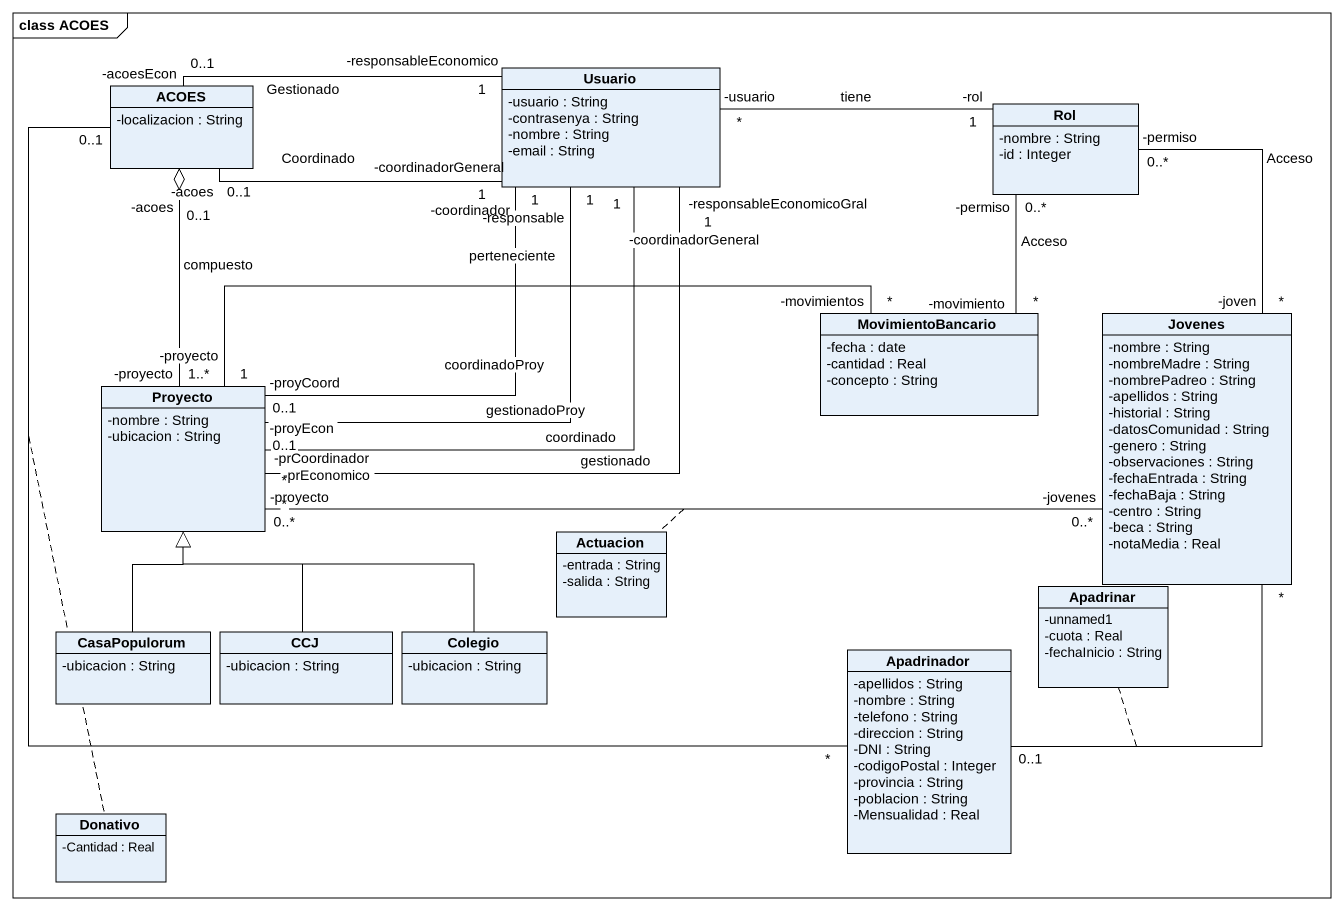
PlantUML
@startuml
mainframe class ACOES
hide circle
hide empty members
skinparam classAttributeIconSize 0
class ACOES {
  -localizacion : String
}
class Usuario {
  -usuario : String
  -contrasenya : String
  -nombre : String
  -email : String
}
class Rol {
  -nombre : String
  -id : Integer
}
class MovimientoBancario {
  -fecha : date
  -cantidad : Real
  -concepto : String
}
class Jovenes {
  -nombre : String
  -nombreMadre : String
  -nombrePadreo : String
  -apellidos : String
  -historial : String
  -datosComunidad : String
  -genero : String
  -observaciones : String
  -fechaEntrada : String
  -fechaBaja : String
  -centro : String
  -beca : String
  -notaMedia : Real
}
class Proyecto {
  -nombre : String
  -ubicacion : String
}
class Actuacion {
  -entrada : String
  -salida : String
}
class Apadrinar {
  -unnamed1
  -cuota : Real
  -fechaInicio : String
}
class CasaPopulorum {
  -ubicacion : String
}
class CCJ {
  -ubicacion : String
}
class Colegio {
  -ubicacion : String
}
class Apadrinador {
  -apellidos : String
  -nombre : String
  -telefono : String
  -direccion : String
  -DNI : String
  -codigoPostal : Integer
  -provincia : String
  -poblacion : String
  -Mensualidad : Real
}
class Donativo {
  -Cantidad : Real
}
ACOES "-acoes\n0..1" o-- "1..*\n-proyecto" Proyecto : compuesto
Usuario "1\n-coordinadorGeneral" -left- "-acoes\n0..1" ACOES : Coordinado
Usuario "-responsableEconomico\n1" -left- "-acoesEcon\n0..1" ACOES : Gestionado
Rol "-rol\n1" -left- "-usuario\n*" Usuario : tiene
Rol "-permiso\n0..*" -- "-joven\n*" Jovenes : Acceso
MovimientoBancario "-movimiento\n*" -up- "-permiso\n0..*" Rol : Acceso
Jovenes "0..*\n-jovenes" -left- "0..*\n-proyecto" Proyecto
(Jovenes, Proyecto) .. Actuacion
Proyecto "-proyCoord\n0..1" -up- "-coordinador\n1" Usuario : coordinadoProy
Proyecto "-proyEcon\n0..1" -up- "1\n-responsable" Usuario : gestionadoProy
Proyecto "-prCoordinador\n*" -up- "1\n-coordinadorGeneral" Usuario : coordinado
Proyecto "*\n-prEconomico" -up- "-responsableEconomicoGral\n1" Usuario : gestionado
Proyecto "-proyecto\n1" -right- "-movimientos\n*" MovimientoBancario : perteneciente
CasaPopulorum -up-|> Proyecto
CCJ -up-|> Proyecto
Colegio -up-|> Proyecto
Apadrinador "*" -up- "0..1" ACOES
(Apadrinador, ACOES) .. Donativo
Apadrinador "0..1" -up- "*" Jovenes
(Apadrinador, Jovenes) .. Apadrinar
@enduml
